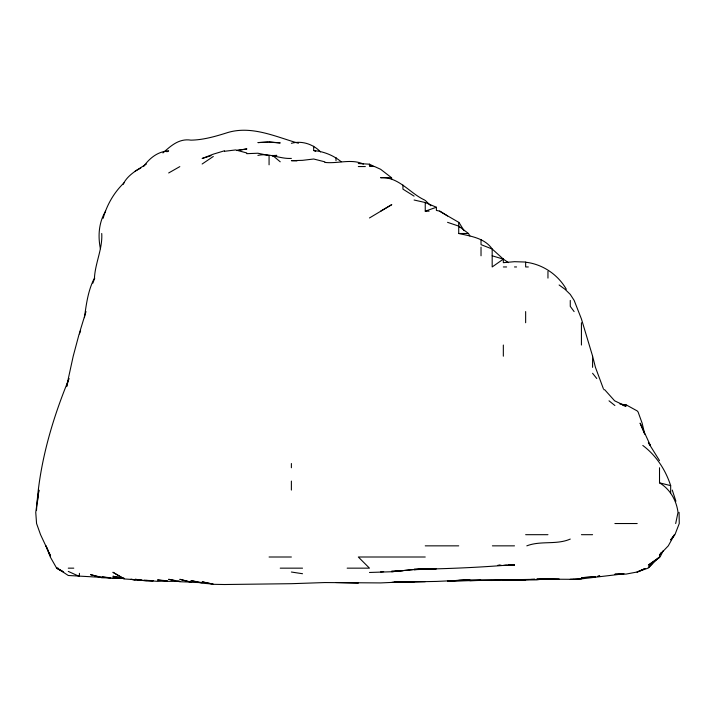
<?xml version="1.0" encoding="UTF-8"?>
<svg xmlns="http://www.w3.org/2000/svg" width="715" height="715" viewBox="0 0 715 715"><rect width="100%" height="100%" fill="white"/><g stroke="black" fill="none" stroke-linecap="round" stroke-linejoin="round"><path stroke-width="1.07" d="M36.51 510.349C39.003 464.804 51.775 420.492 69.132 378.512M37.546 501.224L38.896 490.07L35.75 512.378L36.572 523.532L40.558 534.686L50.568 556.02L49.219 552.945M84.433 317.666C86.3 304.188 88.061 290.344 94.434 278.108C95.22 262.923 102.683 248.731 101.736 233.492M675.684 523.532L678.017 512.378C676.435 500.268 670.098 489.239 659.516 482.84L659.516 467.753M66.584 386.547L73.207 356.204L79.168 333.887M66.665 386.618L68.265 380.505M79.428 333.047L85.997 311.579M103.13 218.281C106.937 204.847 113.935 192.541 124.044 182.852M92.852 283.185L94.746 278.108M79.428 333.887L80.607 330.848M105.588 211.175C98.777 222.499 97.812 235.959 100.404 248.704M660.07 557.003L663.314 550.496M123.087 184.407C127.672 174.657 137.763 169.714 146.361 164.075M652.858 562.75L648.362 567.674L659.516 557.003L659.516 555.001L661.348 552.257M143.563 166.559C149.569 158.095 157.881 151.428 168.668 150.892L166.872 151.794M652.536 563.223L648.013 568.157L637.199 571.991L626.045 574.1L614.891 574.216L621.987 573.796M659.516 555.001L668.284 545.849L674.486 534.686L670.67 539.897L674.933 534.686L679.25 523.532L679.08 512.378M162.94 152.947C170.903 145.788 179.116 138.254 190.977 140.149C202.989 139.943 214.652 136.654 226.029 133.088C250.643 124.812 275.105 136.583 298.414 143.241M658.658 557.629L648.362 565.1L659.516 557.557M508.481 262.637L503.333 259.125L492.179 266.954L492.179 248.999C484.734 238.059 470.667 236.182 458.717 233.492L458.717 222.329L439.502 211.175M202.139 164.012L213.293 156.478M369.467 217.968L391.784 204.624L380.621 211.175M168.668 172.967L179.822 166.613M135.198 171.1L140.775 168.07M414.092 200.021L425.246 202.524L425.246 211.175L436.4 207.261L436.4 210.424L439.984 211.175L447.554 215.966M211.05 155.709L202.139 158.489L213.293 154.163L224.447 150.793M570.266 539.074C556.395 545.134 540.817 540.415 526.812 545.849M570.266 579.311L581.429 578.873L624.016 573.814M544.857 578.739L536.804 579.874L506.685 580.142L528.743 579.516M544.052 578.81L540.147 579.311L551.31 578.81M272.379 155.941L276.794 155.396L272.379 155.557M224.447 151.294L235.601 149.944L246.755 152.947M391.784 571.741L414.092 569.498L391.784 571.741L369.467 572.474M291.38 143.295C301.918 140.399 313.072 144.144 320.552 151.884M428.526 568.756L425.246 569.06L428.285 568.818M425.246 568.747L414.092 569.712L436.4 568.765L431.94 568.738M506.381 565.243L503.333 565.502L514.496 565.136L511.145 565.118M508.41 565.065L514.496 564.537C481.115 567.388 447.59 568.836 414.092 569.319L423.217 568.8M380.621 571.893L383.669 571.66M402.938 570.633L391.784 571.053M573.269 579.311L581.429 578.873M530.816 579.454L534.945 579.311L447.554 580.929L469.871 579.847L436.4 581.429L394.01 582.198L425.246 581.697M402.938 581.912L380.621 582.922L324.842 582.555L291.38 583.69L224.447 584.521L213.293 584.316L202.139 581.822L213.293 584.11L202.139 583.163L190.977 580.616L202.139 582.68L190.977 582.269L179.822 579.311L190.977 582.099L179.822 581.751L168.668 579.311L175.765 580.625M120.701 578.069L112.89 578.426L101.736 576.889L110.861 577.783M497.756 565.324L499.991 565.225M498.873 565.297L501.108 565.207M267.955 142.187L257.909 142.589L269.072 141.883L280.226 142.928L269.072 142.142M167.551 580.946L157.515 581.358L146.361 580.383L153.055 580.651M246.755 153.671L257.909 153.233L268.25 155.396M525.65 579.624L447.554 580.678M573.341 579.311L536.804 579.114L550.192 578.721M503.333 580.276L525.65 579.811L514.496 579.928M447.554 580.92L481.025 580.401L458.717 580.374M469.871 580.732L481.025 580.401M153.055 580.902L146.361 581.009L135.198 579.311L141.284 579.928M492.179 580.491L469.871 580.285M257.909 155.396C269.519 152.769 279.86 159.114 291.38 158.408M358.313 166.559L365.338 166.559M391.784 178.884L391.534 177.713L380.621 177.713C398.738 176.48 409.606 193.202 424.63 200.021M425.246 211.175L429.098 211.175M458.717 233.492L468.486 233.492L469.871 235.95M503.333 266.954L506.604 266.954M514.496 266.954L516.552 266.954M528.322 266.954L525.65 266.954L525.65 262.048L514.496 261.69L503.333 262.673L503.333 259.125L492.179 248.999L481.025 244.646L481.025 239.489M603.737 389.666L604.64 389.666L614.641 400.82L626.045 406.254L623.006 405.432M614.891 523.532L637.199 523.532M525.65 534.686L547.958 534.686M581.429 534.686L592.583 534.686M425.246 545.849L458.717 545.849M492.385 545.849L514.496 545.849M269.072 557.003L291.38 557.003M425.246 557.003L358.313 557.003L369.467 568.157L347.159 568.157M100.618 577.309L68.265 575.486L57.111 568.157L58.138 568.157M68.265 568.157L73.779 568.157M280.226 568.157L302.534 568.157M324.842 162.403C337.614 163.905 351.28 158.489 363.381 164.075M120.701 577.863L112.89 577.711L124.044 578.203L112.89 576.254L124.044 578.676L112.89 572.259L124.044 578.936L135.198 579.677L130.818 579.311L135.198 580.169L146.361 580.437L144.332 580.231M547.958 578.757L559.112 578.98M110.655 577.935L101.736 577.756L90.582 574.654L100.717 577.121M358.313 583.172L336.005 582.519M296.957 160.884L291.38 160.669L302.534 160.339L313.688 159.007L324.842 161.84M358.313 163.538L369.467 164.191L374.267 166.559L369.467 165.916L369.467 164.191M621.987 404.547L626.045 404.788L637.199 410.919L638.093 411.974L642.115 423.137L644.76 434.291M621.987 404.619L626.045 404.949L619.959 404.038M165.63 580.643L157.515 579.972L168.668 581.358L179.822 581.375L177.794 581M369.467 165.916L374.624 166.559L380.621 169.285L391.534 177.713M291.38 572.027L302.534 573.725M313.688 146.253L313.688 150.499C323.672 151.509 333.449 155.298 341.153 161.733M525.65 262.217C542.551 264.139 557.897 274.515 566.334 289.271M659.516 482.84L670.67 485.637L670.67 492.769M492.179 255.8L503.333 259.125M447.554 222.329L458.717 226.11L468.486 233.492M425.246 202.524L436.4 207.261M313.688 150.499L315.717 151.392M68.265 571.392L79.428 576.469L79.428 573.314M57.111 568.604L63.617 572.072M57.111 568.157L62.688 571.348M414.092 196.133L402.938 189.135L402.938 185.051M559.112 284.981L565.002 289.271L570.266 294.392L574.163 300.425L581.429 318.953L592.583 356.088M609.019 400.82L614.891 405.521M272.594 155.396L280.226 161.813M642.803 445.445C656.209 455.535 665.531 469.746 670.67 485.637M425.246 200.406L430.823 205.795M458.717 226.11L460.138 227.584M592.583 373.275L596.757 378.512M574.109 311.579L570.266 306.36L570.266 300.425M458.896 222.329L464.098 230.704M56.637 568.157L50.3 557.003L45.957 545.849L48.289 550.916M659.516 460.594L648.362 442.701L650.391 445.445L640.086 423.137L644.331 433.272M603.353 388.656L595.443 367.358L592.61 356.204L592.583 367.358M672.252 490.07L675.907 501.224M581.429 322.733L581.429 345.041M547.958 271.334L547.958 278.108M525.65 311.579L525.65 322.733M503.333 345.041L503.333 356.204M481.025 247.158L481.025 255.8M336.005 157.595L336.005 160.687M291.38 463.517L291.38 467.753M291.38 481.079L291.38 490.07M269.072 155.396L269.072 164.825M644.975 568.586L637.199 572.036L644.975 568.586M595.622 576.737L581.429 577.684L595.622 576.728M599.679 576.004L597.651 576.37L599.679 575.995M246.755 148.943L236.62 150.525L246.755 148.943M402.938 582.064L391.784 582.439L414.092 581.831L402.938 582.073"/></g></svg>
